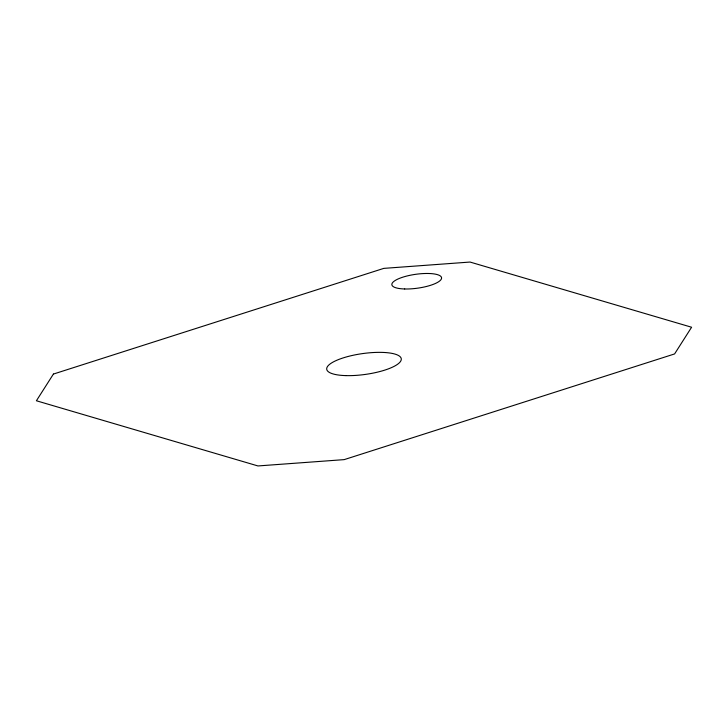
<?xml version="1.0" encoding="UTF-8"?>
<svg xmlns="http://www.w3.org/2000/svg" width="728" height="728" viewBox="0 0 728 728"><rect width="100%" height="100%" fill="white"/><g stroke="black" fill="none" stroke-linecap="round" stroke-linejoin="round"><path stroke-width="1.09" d="M53.408 374.065L36.4 400.764L257.958 465.947L344.198 459.623L674.592 353.935L691.6 327.236L470.042 262.053L383.802 268.377L53.408 374.065M345.991 375.612A37.629 10.501 -8 0 0 401.283 358.968A37.629 10.501 -8 0 0 344.726 357.421A37.629 10.501 -8 0 0 345.991 375.612M404.704 288.971A25.089 6.998 -8 0 0 441.578 277.878A25.089 6.998 -8 0 0 403.867 276.849A25.089 6.998 -8 0 0 404.704 288.971"/></g></svg>
